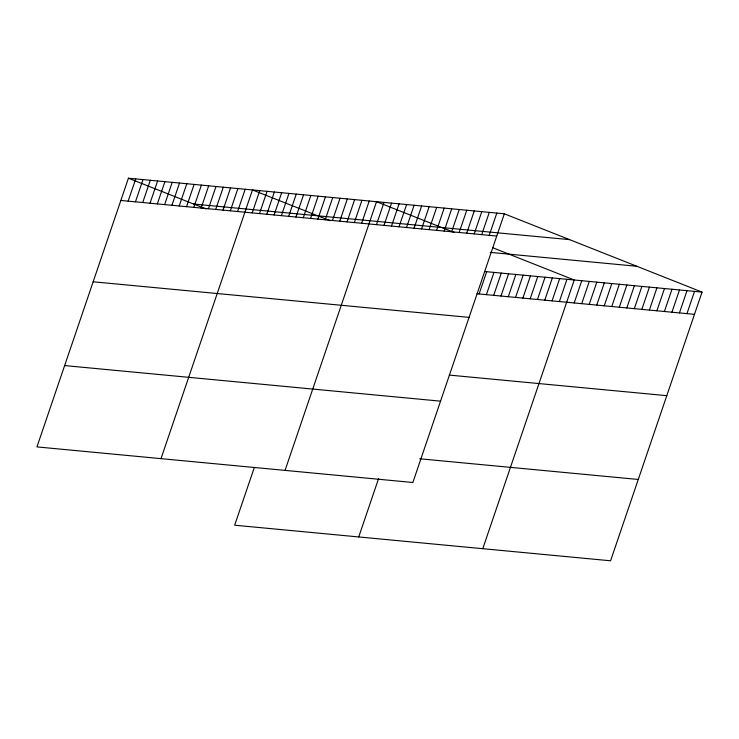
<?xml version="1.0" encoding="UTF-8"?>
<svg xmlns="http://www.w3.org/2000/svg" width="739" height="739" viewBox="0 0 739 739"><rect width="100%" height="100%" fill="white"/><g stroke="black" fill="none" stroke-linecap="round" stroke-linejoin="round"><path stroke-width="1.11" d="M504.331 213.793L128.42 178.21L36.95 446.901L412.861 482.493L504.331 213.793L702.05 292.099L610.58 560.79L234.669 525.207L254.234 467.732M128.143 201.147L135.717 178.903M135.44 201.839L143.015 179.586M142.738 202.532L150.313 180.279M150.035 203.225L157.61 180.972M157.333 203.909L164.908 181.665M164.631 204.601L172.205 182.357M171.928 205.294L179.503 183.041M179.226 205.987L186.801 183.734M186.524 206.68L194.098 184.427M193.821 207.363L201.396 185.119M201.119 208.056L208.694 185.803M208.416 208.749L215.982 186.496M215.705 209.442L223.28 187.189M223.002 210.125L230.577 187.882M230.3 210.818L237.875 188.574M237.598 211.511L245.172 189.258M161 458.651L252.47 189.951L330.13 220.702M252.193 212.897L259.768 190.644M259.491 213.58L267.065 191.336M266.788 214.273L274.363 192.029M274.086 214.966L281.661 192.713M281.383 215.659L288.958 193.406M288.681 216.342L296.256 194.098M295.979 217.035L303.553 194.791M303.276 217.728L310.851 195.475M310.574 218.421L318.149 196.168M317.872 219.113L325.446 196.86M325.169 219.797L332.744 197.553M332.467 220.49L340.042 198.246M339.764 221.183L347.33 198.93M347.053 221.876L354.628 199.622M354.351 222.568L361.925 200.315M361.648 223.252L369.223 201.008M285.051 470.392L376.521 201.701L454.18 232.452M376.465 224.656L384.04 202.412M383.984 225.367L391.559 203.123M391.504 226.079L399.078 203.835M399.023 226.79L406.598 204.546M406.542 227.501L414.117 205.257M414.062 228.212L421.636 205.969M421.572 228.924L429.147 206.68M429.091 229.644L436.666 207.391M436.61 230.356L444.185 208.102M444.13 231.067L451.705 208.814M451.649 231.778L459.224 209.525M459.168 232.489L466.743 210.236M358.72 536.948L378.654 478.392M466.688 233.201L474.262 210.948M474.207 233.912L481.782 211.659M481.726 234.623L489.292 212.37M489.236 235.335L496.811 213.081M479.103 293.956L486.678 271.703M486.401 294.649L493.975 272.395M493.698 295.341L501.273 273.088M500.996 296.025L508.571 273.781M508.293 296.718L515.859 274.474M515.582 297.411L523.157 275.157M522.879 298.103L530.454 275.85M530.177 298.796L537.752 276.543M537.475 299.48L545.049 277.236M544.772 300.173L552.347 277.929M552.07 300.865L559.645 278.612M559.368 301.558L566.942 279.305M482.77 548.689L574.24 279.998L492.442 247.602M574.185 302.962L581.759 280.709M581.704 303.674L589.279 281.42M589.223 304.385L596.798 282.132M596.742 305.096L604.317 282.843M604.253 305.807L611.827 283.554M611.772 306.519L619.347 284.266M619.291 307.23L626.866 284.977M626.811 307.941L634.385 285.688M634.33 308.653L641.905 286.399M641.849 309.364L649.424 287.111M649.369 310.075L656.943 287.822M656.888 310.786L664.463 288.543M664.407 311.498L671.973 289.254M671.917 312.209L679.492 289.965M679.437 312.92L687.011 290.676M686.956 313.632L694.531 291.388M193.664 204.047L569.575 239.639M120.845 200.454L496.756 236.046M490.225 252.378L636.806 266.262M484.59 271.509L702.05 292.099M477.015 293.762L694.475 314.343M93.16 281.781L469.071 317.373M449.33 375.089L666.79 395.67M64.635 365.574L440.546 401.166M419.761 458.78L638.265 479.463M128.42 178.21L206.079 208.961"/></g></svg>
